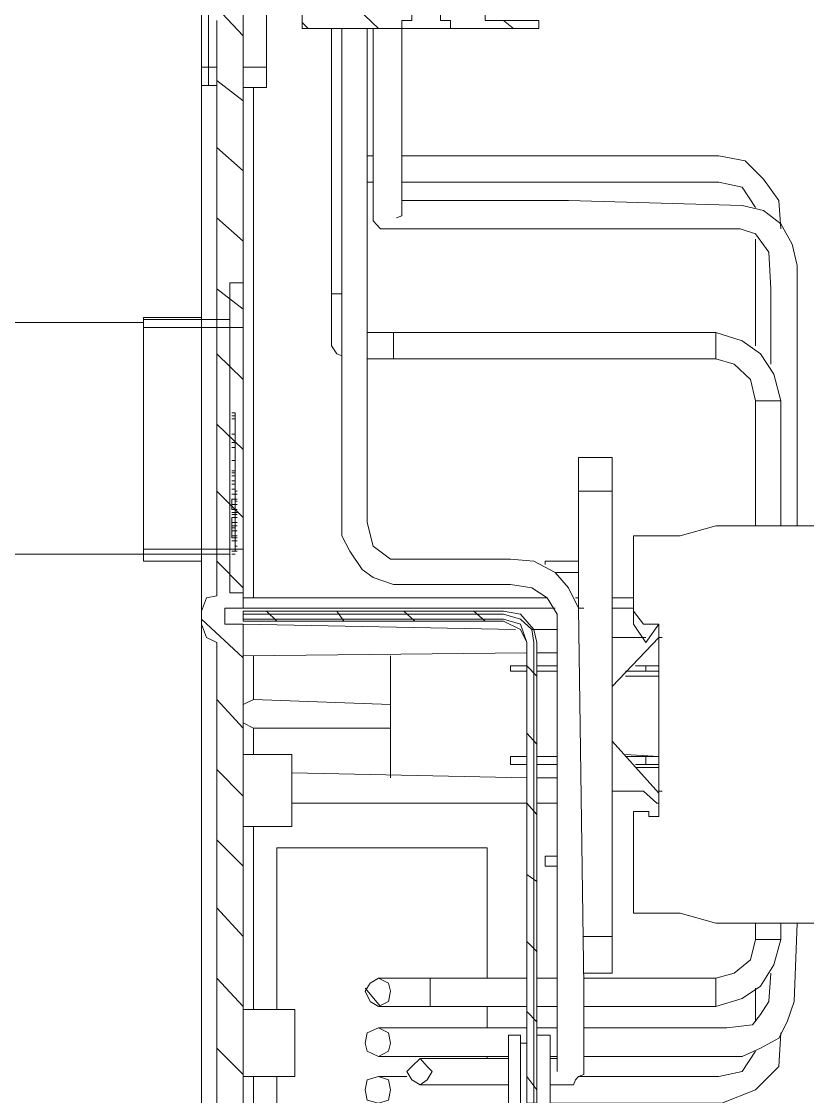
# Model space of a CAD drawing. Header units: millimetres. Extents: x 50 to 186, y -32 to 33.
# Drawn here: x 127.792 to 128.872, y -16.306 to -14.829 of the extents above; entities that cross this region are included whole.
import ezdxf

# ---------------------------------------------------------------- set-up
doc = ezdxf.new("R2010")
doc.units = ezdxf.units.MM
doc.layers.add('Prumada Eletrica', color=40, linetype='Continuous', lineweight=30)

msp = doc.modelspace()

# ---------------------------------------------------------------- linework, layer by layer
at = {"layer": 'Prumada Eletrica', "color": 7, "linetype": 'Continuous', "lineweight": 20, "true_color": 0x000007}
for points in [[(128.0969, -16.3217), (128.0969, -15.6569), (128.0718, -15.6569), (128.0718, -15.6345), (128.0969, -15.6345), (128.0969, -13.4221)], [(128.1779, -13.4318), (128.1779, -14.8384), (128.3148, -14.8384), (128.3148, -14.8272), (128.3288, -14.8272), (128.3288, -14.7336), (128.3679, -14.7336), (128.3679, -14.8272), (128.3818, -14.8272), (128.3818, -14.8384), (128.5033, -14.8384), (128.5033, -14.8272), (128.4293, -14.8272), (128.4293, -14.6121), (128.5033, -14.6121), (128.5033, -14.5981), (128.4293, -14.5981), (128.4293, -14.5451)], [(128.2827, -14.8384), (128.1779, -14.7378), (128.1779, -14.7378)], [(128.0969, -14.8915), (128.129, -14.8915), (128.129, -14.7881)], [(128.0969, -14.8482), (128.0536, -14.8021), (128.0536, -14.8021)], [(128.0606, -14.8272), (128.0606, -15.6178), (128.0466, -15.6206), (128.0396, -15.6387), (128.0396, -15.6569), (128.0466, -15.675), (128.0606, -15.682), (128.0606, -16.3357)], [(128.4684, -14.8384), (128.4545, -14.8272), (128.4545, -14.8272)], [(128.1863, -14.8384), (128.1779, -14.83), (128.1779, -14.83)], [(128.2324, -15.2881), (128.2254, -15.2853), (128.2184, -15.2742), (128.2184, -14.8384)], [(128.5285, -16.2715), (128.5285, -15.6429), (128.5145, -15.6206), (128.4936, -15.6066), (128.4642, -15.6024), (128.3036, -15.6024), (128.2757, -15.5926), (128.2603, -15.5815), (128.2436, -15.5563), (128.2324, -15.5354), (128.2324, -14.8384)], [(128.2673, -14.8384), (128.2673, -15.5172), (128.2757, -15.5493), (128.2994, -15.5675), (128.4642, -15.5675), (128.4964, -15.5703), (128.5257, -15.5856), (128.5439, -15.6066), (128.5578, -15.6345), (128.5648, -16.1541), (128.5648, -16.2756), (128.5578, -16.2784), (128.5536, -16.2826), (128.5508, -16.2896), (128.5187, -16.2896)], [(128.2757, -15.0954), (128.2757, -14.8384), (128.2757, -14.8384)], [(128.3148, -14.8384), (128.3148, -15.0954), (128.3078, -15.0982)], [(128.3148, -14.8384), (128.3818, -14.8384), (128.3818, -14.8384)], [(128.0396, -14.8915), (128.0396, -14.9096), (128.0396, -14.9096)], [(128.0494, -14.8915), (128.0606, -14.8915), (128.0606, -14.8915)], [(128.0494, -14.9166), (128.0494, -14.8915), (128.0494, -14.8915)], [(128.129, -14.9194), (128.129, -14.8915), (128.129, -14.8915)], [(128.0396, -14.9096), (128.0396, -14.9166), (128.0494, -14.9166)], [(128.0396, -14.9096), (128.0396, -15.6387), (128.0396, -15.6387)], [(128.0606, -14.9166), (128.0494, -14.9166), (128.0494, -14.9166)], [(128.0969, -14.9376), (128.0606, -14.9096), (128.0606, -14.9096)], [(128.129, -14.9194), (128.0969, -14.9194), (128.0969, -14.9194)], [(128.1109, -15.6206), (128.1109, -14.9194), (128.1109, -14.9194)], [(128.0969, -15.0339), (128.0606, -15.0018), (128.0606, -15.0018)], [(128.2673, -15.013), (128.2757, -15.013), (128.2757, -15.013)], [(128.3148, -15.013), (128.7506, -15.013), (128.7869, -15.02), (128.812, -15.0451), (128.833, -15.0744), (128.8358, -15.1135)], [(128.2757, -15.0493), (128.2673, -15.0493), (128.2673, -15.0493)], [(128.8009, -15.0842), (128.7827, -15.0563), (128.7506, -15.0493), (128.3148, -15.0493)], [(128.3148, -15.0744), (128.5439, -15.0744), (128.7827, -15.0814), (128.812, -15.0884), (128.8358, -15.1066), (128.8511, -15.1345), (128.8581, -15.1638), (128.8581, -15.5214)], [(128.8218, -15.2993), (128.8218, -15.196), (128.819, -15.1457), (128.8009, -15.1205), (128.7799, -15.1135), (128.2855, -15.1135), (128.2757, -15.1024), (128.2757, -15.0884)], [(128.0969, -15.1303), (128.0606, -15.0982), (128.0606, -15.0982)], [(128.8009, -15.2742), (128.8009, -15.1275), (128.8009, -15.1275)], [(127.96, -15.242), (127.6918, -15.242), (127.6597, -15.2351), (127.6318, -15.2057), (127.6248, -15.1708)], [(128.0969, -15.2239), (128.0606, -15.196), (128.0606, -15.196)], [(128.0787, -15.1876), (128.0787, -15.6136), (128.0787, -15.6136)], [(128.0787, -15.6136), (128.0969, -15.6136), (128.0969, -15.1876), (128.0787, -15.1876)], [(128.2324, -15.2029), (128.2184, -15.2029), (128.2184, -15.2029)], [(127.96, -15.2351), (128.0396, -15.2351), (128.0396, -15.2351)], [(127.96, -15.2351), (127.96, -15.5703), (127.96, -15.5703)], [(128.0787, -15.2379), (127.96, -15.2379), (127.96, -15.2379)], [(128.0396, -15.2351), (128.0396, -15.5703), (128.0396, -15.5703)], [(127.96, -15.249), (128.0969, -15.249), (128.0969, -15.249)], [(128.2673, -15.256), (128.3036, -15.256), (128.3036, -15.256)], [(128.3036, -15.256), (128.7464, -15.256), (128.7464, -15.256)], [(128.3036, -15.256), (128.3036, -15.2923), (128.3036, -15.2923)], [(128.8358, -15.3496), (128.826, -15.3133), (128.8078, -15.2853), (128.7827, -15.2672), (128.7464, -15.256)], [(128.7464, -15.256), (128.7464, -15.2923), (128.7464, -15.2923)], [(128.0969, -15.3203), (128.0606, -15.2853), (128.0606, -15.2853)], [(128.3036, -15.2923), (128.2673, -15.2923), (128.2673, -15.2923)], [(128.7464, -15.2923), (128.3036, -15.2923), (128.3036, -15.2923)], [(128.8009, -15.5214), (128.8009, -15.3496), (128.7939, -15.3203), (128.7715, -15.2993), (128.7464, -15.2923)], [(128.8358, -15.3496), (128.8009, -15.3496), (128.8009, -15.3496)], [(128.8358, -15.3496), (128.8358, -15.5214), (128.8358, -15.5214)], [(128.0815, -15.3664), (128.0857, -15.3664), (128.0857, -15.3845), (128.0857, -15.5382), (128.0857, -15.5563), (128.0815, -15.5563)], [(128.0857, -15.3705), (128.0815, -15.3705), (128.0815, -15.3705)], [(128.0857, -15.3747), (128.0815, -15.3747), (128.0815, -15.3747)], [(128.0969, -15.4166), (128.0606, -15.3817), (128.0606, -15.3817)], [(128.0815, -15.3957), (128.0857, -15.3957), (128.0857, -15.3957)], [(128.0857, -15.4069), (128.0815, -15.4069), (128.0815, -15.4069)], [(128.0815, -15.4069), (128.0857, -15.4069), (128.0857, -15.4069)], [(128.0857, -15.4138), (128.0815, -15.4138), (128.0815, -15.4138)], [(128.0857, -15.4138), (128.0815, -15.4138), (128.0815, -15.4138)], [(128.0857, -15.4138), (128.0815, -15.4138), (128.0815, -15.4138)], [(128.0857, -15.4138), (128.0815, -15.4138), (128.0815, -15.4138)], [(128.0857, -15.432), (128.0815, -15.432), (128.0815, -15.432)], [(128.6039, -15.4739), (128.6039, -15.4278), (128.5578, -15.4278), (128.5578, -15.4739)], [(128.0857, -15.446), (128.0815, -15.446), (128.0815, -15.446)], [(128.0857, -15.446), (128.0815, -15.446), (128.0815, -15.446)], [(128.0857, -15.4488), (128.0815, -15.4488), (128.0815, -15.4488)], [(128.0857, -15.4488), (128.0815, -15.4488), (128.0815, -15.4488)], [(128.0857, -15.4488), (128.0815, -15.4488), (128.0815, -15.4488)], [(128.0815, -15.4488), (128.0857, -15.4488), (128.0857, -15.4488)], [(128.0857, -15.453), (128.0815, -15.453), (128.0815, -15.453)], [(128.0857, -15.4599), (128.0815, -15.4599), (128.0815, -15.4599)], [(128.0857, -15.4641), (128.0815, -15.4641), (128.0815, -15.4641)], [(128.0857, -15.4641), (128.0815, -15.4641), (128.0815, -15.4641)], [(128.0857, -15.4641), (128.0815, -15.4641), (128.0815, -15.4641)], [(128.0815, -15.4641), (128.0857, -15.4641), (128.0857, -15.4641)], [(128.0969, -15.5102), (128.0606, -15.4739), (128.0606, -15.4739)], [(128.0857, -15.4711), (128.0815, -15.4711), (128.0815, -15.4711)], [(128.0857, -15.4781), (128.0815, -15.4781), (128.0815, -15.4781)], [(128.0857, -15.4781), (128.0815, -15.4781), (128.0815, -15.4781)], [(128.0857, -15.4739), (128.0885, -15.4739), (128.0885, -15.4739)], [(128.0857, -15.4739), (128.0885, -15.4739), (128.0885, -15.4739)], [(128.0857, -15.4739), (128.0885, -15.4739), (128.0885, -15.4739)], [(128.0857, -15.4739), (128.0885, -15.4739), (128.0885, -15.4739)], [(128.0857, -15.4781), (128.0885, -15.4781), (128.0885, -15.4781)], [(128.0857, -15.4781), (128.0885, -15.4781), (128.0885, -15.4781)], [(128.5648, -16.0857), (128.6039, -16.0857), (128.6039, -15.4739), (128.5578, -15.4739), (128.5578, -15.6387)], [(128.0857, -15.4851), (128.0815, -15.4851), (128.0815, -15.4851)], [(128.0815, -15.499), (128.0815, -15.4851), (128.0857, -15.4851)], [(128.0857, -15.4921), (128.0815, -15.4921), (128.0815, -15.4921)], [(128.0857, -15.4851), (128.0885, -15.4851), (128.0885, -15.4851)], [(128.0857, -15.4851), (128.0885, -15.4851), (128.0885, -15.4851)], [(128.0857, -15.4851), (128.0885, -15.4851), (128.0885, -15.4851)], [(128.0857, -15.4851), (128.0885, -15.4851), (128.0885, -15.4851)], [(128.0857, -15.4879), (128.0885, -15.4879), (128.0885, -15.4879)], [(128.0857, -15.4879), (128.0885, -15.4879), (128.0885, -15.4879)], [(128.0857, -15.4879), (128.0885, -15.4879), (128.0885, -15.4879)], [(128.0857, -15.4879), (128.0885, -15.4879), (128.0885, -15.4879)], [(128.0857, -15.4879), (128.0885, -15.4879), (128.0885, -15.4879)], [(128.0857, -15.4879), (128.0885, -15.4879), (128.0885, -15.4879)], [(128.0857, -15.4921), (128.0885, -15.4921), (128.0885, -15.4921)], [(128.0857, -15.4921), (128.0885, -15.4921), (128.0885, -15.4921)], [(128.0857, -15.4921), (128.0885, -15.4921), (128.0885, -15.4921)], [(128.0857, -15.4921), (128.0885, -15.4921), (128.0885, -15.4921)], [(128.0857, -15.4921), (128.0885, -15.4921), (128.0885, -15.4921)], [(128.0857, -15.4921), (128.0885, -15.4921), (128.0885, -15.4921)], [(128.0857, -15.4921), (128.0885, -15.4921), (128.0885, -15.4921)], [(128.0857, -15.4921), (128.0885, -15.4921), (128.0885, -15.4921)], [(128.0857, -15.499), (128.0815, -15.499), (128.0815, -15.499)], [(128.0857, -15.5032), (128.0815, -15.5032), (128.0815, -15.5032)], [(128.0857, -15.506), (128.0815, -15.506), (128.0815, -15.506)], [(128.0857, -15.506), (128.0815, -15.506), (128.0815, -15.506)], [(128.0857, -15.506), (128.0815, -15.506), (128.0815, -15.506)], [(128.0857, -15.506), (128.0815, -15.506), (128.0815, -15.506)], [(128.0857, -15.506), (128.0815, -15.506), (128.0815, -15.506)], [(128.0857, -15.506), (128.0815, -15.506), (128.0815, -15.506)], [(128.0857, -15.506), (128.0815, -15.506), (128.0815, -15.506)], [(128.0857, -15.499), (128.0885, -15.499), (128.0885, -15.499)], [(128.0857, -15.499), (128.0885, -15.499), (128.0885, -15.499)], [(128.0857, -15.499), (128.0885, -15.499), (128.0885, -15.499)], [(128.0857, -15.499), (128.0885, -15.499), (128.0885, -15.499)], [(128.0857, -15.499), (128.0885, -15.499), (128.0885, -15.499)], [(128.0857, -15.499), (128.0885, -15.499), (128.0885, -15.499)], [(128.0857, -15.499), (128.0885, -15.499), (128.0885, -15.499)], [(128.0857, -15.506), (128.0857, -15.5032), (128.0857, -15.5032)], [(128.0857, -15.5032), (128.0885, -15.5032), (128.0885, -15.5032)], [(128.0857, -15.5032), (128.0885, -15.5032), (128.0885, -15.5032)], [(128.0857, -15.5032), (128.0885, -15.5032), (128.0885, -15.5032)], [(128.0857, -15.5032), (128.0885, -15.5032), (128.0885, -15.5032)], [(128.0857, -15.506), (128.0857, -15.5172), (128.0857, -15.5172)], [(128.0857, -15.506), (128.0885, -15.506), (128.0885, -15.506)], [(128.0857, -15.506), (128.0885, -15.506), (128.0885, -15.506)], [(128.0857, -15.506), (128.0885, -15.506), (128.0885, -15.506)], [(128.0857, -15.5102), (128.0815, -15.5102), (128.0815, -15.5102)], [(128.0857, -15.5102), (128.0815, -15.5102), (128.0815, -15.5102)], [(128.0815, -15.5382), (128.0815, -15.5102), (128.0815, -15.5102)], [(128.0857, -15.5172), (128.0815, -15.5172), (128.0815, -15.5172)], [(128.0857, -15.5214), (128.0815, -15.5214), (128.0815, -15.5214)], [(128.0857, -15.5214), (128.0815, -15.5214), (128.0815, -15.5214)], [(128.0857, -15.5102), (128.0885, -15.5102), (128.0885, -15.5102)], [(128.0857, -15.5102), (128.0885, -15.5102), (128.0885, -15.5102)], [(128.0857, -15.5102), (128.0885, -15.5102), (128.0885, -15.5102)], [(128.0857, -15.5102), (128.0885, -15.5102), (128.0885, -15.5102)], [(128.0857, -15.5102), (128.0885, -15.5102), (128.0885, -15.5102)], [(128.0885, -15.5172), (128.0857, -15.5172), (128.0857, -15.5214)], [(128.0857, -15.5172), (128.0885, -15.5172), (128.0885, -15.5172)], [(128.0857, -15.5214), (128.0857, -15.5242), (128.0857, -15.5242)], [(128.0857, -15.5214), (128.0885, -15.5214), (128.0885, -15.5214)], [(128.0857, -15.5214), (128.0885, -15.5214), (128.0885, -15.5214)], [(128.0857, -15.5242), (128.0815, -15.5242), (128.0815, -15.5242)], [(128.0857, -15.5242), (128.0815, -15.5242), (128.0815, -15.5242)], [(128.0857, -15.5284), (128.0815, -15.5284), (128.0815, -15.5284)], [(128.0857, -15.5284), (128.0815, -15.5284), (128.0815, -15.5284)], [(128.0857, -15.5354), (128.0815, -15.5354), (128.0815, -15.5354)], [(128.0857, -15.5423), (128.0815, -15.5423), (128.0857, -15.5423), (128.0857, -15.5382)], [(128.0857, -15.5382), (128.0815, -15.5382), (128.0815, -15.5382)], [(128.0815, -15.5382), (128.0857, -15.5382), (128.0857, -15.5382)], [(128.0857, -15.5242), (128.0857, -15.5284), (128.0857, -15.5284)], [(128.0857, -15.5284), (128.0885, -15.5284), (128.0885, -15.5284)], [(128.0857, -15.5284), (128.0885, -15.5284), (128.0885, -15.5284)], [(128.0857, -15.5284), (128.0857, -15.5354), (128.0857, -15.5354)], [(128.0857, -15.5284), (128.0885, -15.5284), (128.0885, -15.5284)], [(128.0857, -15.5284), (128.0885, -15.5284), (128.0885, -15.5284)], [(128.0857, -15.5284), (128.0885, -15.5284), (128.0885, -15.5284)], [(128.0857, -15.5354), (128.0885, -15.5354), (128.0885, -15.5354)], [(128.0857, -15.5354), (128.0885, -15.5354), (128.0885, -15.5354)], [(128.0857, -15.5354), (128.0885, -15.5354), (128.0885, -15.5354)], [(128.0857, -15.5354), (128.0885, -15.5354), (128.0885, -15.5354)], [(128.0857, -15.5354), (128.0885, -15.5354), (128.0885, -15.5354)], [(128.0857, -15.5382), (128.0885, -15.5382), (128.0885, -15.5382)], [(128.0857, -15.5382), (128.0885, -15.5382), (128.0885, -15.5382)], [(128.0857, -15.5382), (128.0885, -15.5382), (128.0885, -15.5382)], [(128.0857, -15.5382), (128.0885, -15.5382), (128.0885, -15.5382)], [(128.0857, -15.5382), (128.0885, -15.5382), (128.0885, -15.5382)], [(128.0857, -15.5382), (128.0885, -15.5382), (128.0885, -15.5382)], [(128.0857, -15.5382), (128.0885, -15.5382), (128.0885, -15.5382)], [(128.0857, -15.5382), (128.0885, -15.5382), (128.0885, -15.5382)], [(128.0857, -15.5382), (128.0885, -15.5382), (128.0885, -15.5382)], [(128.0857, -15.5382), (128.0885, -15.5382), (128.0885, -15.5382)], [(128.0857, -15.5382), (128.0885, -15.5382), (128.0885, -15.5382)], [(127.96, -15.5535), (128.0969, -15.5535), (128.0969, -15.5535)], [(128.0857, -15.5423), (128.0815, -15.5423), (128.0857, -15.5423), (128.0815, -15.5423)], [(128.0857, -15.5423), (128.0815, -15.5423), (128.0815, -15.5423)], [(128.0857, -15.5423), (128.0815, -15.5423), (128.0815, -15.5423)], [(128.0857, -15.5423), (128.0815, -15.5423), (128.0815, -15.5423)], [(128.0857, -15.5423), (128.0815, -15.5423), (128.0815, -15.5423)], [(128.0857, -15.5423), (128.0815, -15.5423), (128.0815, -15.5423)], [(128.0815, -15.5535), (128.0857, -15.5535), (128.0857, -15.5535)], [(128.0857, -15.5423), (128.0885, -15.5423), (128.0885, -15.5423)], [(128.0857, -15.5423), (128.0885, -15.5423), (128.0885, -15.5423)], [(128.0885, -15.5423), (128.0857, -15.5423), (128.0857, -15.5535)], [(128.0857, -15.5423), (128.0885, -15.5423), (128.0885, -15.5423)], [(128.0857, -15.5423), (128.0885, -15.5423), (128.0885, -15.5423)], [(128.0857, -15.5423), (128.0885, -15.5423), (128.0885, -15.5423)], [(128.0857, -15.5423), (128.0885, -15.5423), (128.0885, -15.5423)], [(128.0857, -15.5423), (128.0885, -15.5423), (128.0885, -15.5423)], [(128.0857, -15.5493), (128.0885, -15.5493), (128.0885, -15.5493)], [(128.0857, -15.5493), (128.0885, -15.5493), (128.0885, -15.5493)], [(128.0857, -15.5493), (128.0885, -15.5493), (128.0885, -15.5493)], [(128.0857, -15.5493), (128.0885, -15.5493), (128.0885, -15.5493)], [(128.0857, -15.5493), (128.0885, -15.5493), (128.0885, -15.5493)], [(128.0857, -15.5493), (128.0885, -15.5493), (128.0885, -15.5493)], [(128.0857, -15.5493), (128.0885, -15.5493), (128.0885, -15.5493)], [(128.0857, -15.5493), (128.0885, -15.5493), (128.0885, -15.5493)], [(128.0857, -15.5493), (128.0885, -15.5493), (128.0885, -15.5493)], [(128.0857, -15.5493), (128.0885, -15.5493), (128.0885, -15.5493)], [(128.0857, -15.5493), (128.0885, -15.5493), (128.0885, -15.5493)], [(128.0857, -15.5493), (128.0885, -15.5493), (128.0885, -15.5493)], [(128.0857, -15.5493), (128.0885, -15.5493), (128.0885, -15.5493)], [(128.0857, -15.5493), (128.0885, -15.5493), (128.0885, -15.5493)], [(128.0857, -15.5535), (128.0885, -15.5535), (128.0885, -15.5535)], [(128.0857, -15.5535), (128.0885, -15.5535), (128.0885, -15.5535)], [(128.0857, -15.5535), (128.0885, -15.5535), (128.0885, -15.5535)], [(128.0857, -15.5563), (128.0857, -15.5535), (128.0857, -15.5535)], [(128.0857, -15.5535), (128.0885, -15.5535), (128.0885, -15.5535)], [(128.0857, -15.5535), (128.0885, -15.5535), (128.0885, -15.5535)], [(128.0857, -15.5535), (128.0885, -15.5535), (128.0885, -15.5535)], [(128.0857, -15.5535), (128.0885, -15.5535), (128.0885, -15.5535)], [(127.96, -15.5605), (127.4809, -15.5605), (127.4809, -15.5605)], [(128.0787, -15.5605), (127.96, -15.5605), (127.96, -15.5605)], [(128.0815, -15.5605), (128.0857, -15.5605), (128.0857, -15.5605)], [(128.0857, -15.5563), (128.0885, -15.5563), (128.0885, -15.5563)], [(128.0857, -15.5563), (128.0885, -15.5563), (128.0885, -15.5563)], [(128.0857, -15.5563), (128.0885, -15.5563), (128.0885, -15.5563)], [(128.0857, -15.5563), (128.0885, -15.5563), (128.0885, -15.5563)], [(127.96, -15.5703), (128.0396, -15.5703), (128.0396, -15.5703)], [(128.0969, -15.6066), (128.0606, -15.5703), (128.0606, -15.5703)], [(128.5117, -15.5703), (128.5117, -15.5745), (128.5117, -15.5745)], [(128.5117, -15.5703), (128.5578, -15.5703), (128.5578, -15.5703)], [(128.5257, -15.5856), (128.5578, -15.5856), (128.5578, -15.5856)], [(128.5145, -15.6206), (128.0969, -15.6206), (128.0969, -15.6206)], [(128.5578, -15.6206), (128.5536, -15.6206), (128.5536, -15.6206)], [(128.6332, -15.6206), (128.6039, -15.6206), (128.6039, -15.6206)], [(128.5257, -15.6345), (128.0969, -15.6345), (128.0969, -15.6345)], [(128.143, -15.6527), (128.129, -15.6387), (128.129, -15.6387)], [(128.2352, -15.6527), (128.2254, -15.6387), (128.2254, -15.6387)], [(128.3329, -15.6527), (128.3176, -15.6387), (128.3176, -15.6387)], [(128.4293, -15.6527), (128.414, -15.6387), (128.414, -15.6387)], [(128.5578, -15.6345), (128.5648, -15.6345), (128.5648, -15.6345)], [(128.6332, -15.6345), (128.6039, -15.6345), (128.6039, -15.6345)], [(128.6332, -15.6387), (128.6332, -15.6569), (128.65, -15.682), (128.6682, -15.6569)], [(128.0969, -15.703), (128.0396, -15.6499), (128.0396, -15.6499)], [(128.0396, -15.6569), (128.0396, -16.6612), (128.0396, -16.6612)], [(128.4964, -16.3148), (128.4964, -15.682), (128.4936, -15.6639), (128.4782, -15.6499), (128.4545, -15.6429), (128.0969, -15.6429)], [(128.0969, -15.6499), (128.4545, -15.6499), (128.4545, -15.6499)], [(128.4712, -15.6639), (128.0969, -15.6569), (128.0969, -15.6569)], [(128.4866, -16.3148), (128.4866, -15.682), (128.4782, -15.6569), (128.4545, -15.6499)], [(128.5285, -15.6639), (128.4936, -15.6639), (128.4936, -15.6639)], [(128.6682, -15.675), (128.6039, -15.7421), (128.6039, -15.7421)], [(128.6039, -15.675), (128.6472, -15.675), (128.6472, -15.675)], [(128.6039, -15.675), (128.6472, -15.675), (128.6472, -15.675)], [(128.6472, -15.675), (128.65, -15.675), (128.65, -15.675)], [(128.6682, -15.675), (128.6724, -15.675), (128.6724, -15.675)], [(128.4866, -15.696), (128.0969, -15.7002), (128.0969, -15.7002)], [(128.1109, -15.7602), (128.1109, -15.7002), (128.1109, -15.7002)], [(128.2994, -15.7002), (128.2994, -15.8678), (128.2994, -15.8678)], [(128.5285, -15.696), (128.5006, -15.696), (128.5006, -15.696)], [(128.4866, -15.7141), (128.4642, -15.7141), (128.4642, -15.7211), (128.4866, -15.7211)], [(128.5006, -15.7281), (128.4866, -15.7141), (128.4866, -15.7141)], [(128.5285, -15.7141), (128.5006, -15.7141), (128.5006, -15.7141)], [(128.65, -15.7141), (128.65, -15.7211), (128.65, -15.7211)], [(128.5006, -15.7211), (128.5285, -15.7211), (128.5285, -15.7211)], [(128.65, -15.7211), (128.6221, -15.7211), (128.6221, -15.7211)], [(128.6682, -15.7281), (128.6221, -15.7281), (128.6221, -15.7281)], [(128.65, -15.7211), (128.6682, -15.7211), (128.6682, -15.7211)], [(128.0969, -15.7994), (128.0606, -15.7602), (128.0606, -15.7602)], [(128.0969, -15.7924), (128.1109, -15.7994), (128.2994, -15.7994), (128.2994, -15.7672), (128.1109, -15.7602), (128.0969, -15.7672)], [(128.1109, -15.8357), (128.1109, -15.7994), (128.1109, -15.7994)], [(128.5006, -15.8217), (128.4866, -15.8063), (128.4866, -15.8063)], [(128.6039, -15.8175), (128.6682, -15.8887), (128.6682, -15.8887)], [(128.0969, -15.8357), (128.1639, -15.8357), (128.1639, -15.8357)], [(128.1639, -15.9348), (128.1639, -15.8357), (128.1639, -15.8357)], [(128.4866, -15.8385), (128.4642, -15.8385), (128.4642, -15.8496), (128.4866, -15.8496)], [(128.5285, -15.8385), (128.5006, -15.8385), (128.5006, -15.8385)], [(128.6221, -15.8385), (128.6682, -15.8385), (128.6221, -15.8357)], [(128.65, -15.8385), (128.65, -15.8496), (128.65, -15.8496)], [(128.0969, -15.8929), (128.0606, -15.8566), (128.0606, -15.8566)], [(128.4866, -15.8678), (128.1639, -15.8608), (128.1639, -15.8608)], [(128.5006, -15.8496), (128.5285, -15.8496), (128.5285, -15.8496)], [(128.65, -15.8496), (128.636, -15.8496), (128.636, -15.8496)], [(128.6682, -15.8538), (128.636, -15.8538), (128.636, -15.8538)], [(128.65, -15.8496), (128.6682, -15.8496), (128.6682, -15.8496)], [(128.5285, -15.8678), (128.5006, -15.8678), (128.5006, -15.8678)], [(128.6472, -15.886), (128.6039, -15.886), (128.6039, -15.886)], [(128.6039, -15.886), (128.6472, -15.886), (128.6472, -15.886)], [(128.6472, -15.886), (128.6654, -15.9027), (128.6682, -15.9027)], [(128.6682, -15.886), (128.6724, -15.886), (128.6724, -15.886)], [(128.4866, -15.9027), (128.1639, -15.9027), (128.1639, -15.9027)], [(128.5006, -15.9181), (128.4866, -15.9027), (128.4866, -15.9027)], [(128.5285, -15.9027), (128.5006, -15.9027), (128.5006, -15.9027)], [(128.1639, -15.9348), (128.0969, -15.9348), (128.0969, -15.9348)], [(128.1109, -16.1863), (128.1109, -15.9348), (128.1109, -15.9348)], [(128.0969, -15.9893), (128.0606, -15.953), (128.0606, -15.953)], [(128.143, -15.9642), (128.143, -16.1863), (128.143, -16.1863)], [(128.4321, -15.9642), (128.143, -15.9642), (128.143, -15.9642)], [(128.4321, -16.143), (128.4321, -15.9642), (128.4321, -15.9642)], [(128.4321, -16.143), (128.4321, -15.9642), (128.4321, -15.9642)], [(128.5285, -15.9753), (128.5117, -15.9753), (128.5117, -15.9893), (128.5285, -15.9893)], [(128.5006, -16.0103), (128.4866, -16.0005), (128.4866, -16.0005)], [(128.0969, -16.0857), (128.0606, -16.0466), (128.0606, -16.0466)], [(128.8581, -16.0675), (128.8539, -16.1751), (128.8442, -16.203), (128.833, -16.2254), (128.8078, -16.2393), (128.7827, -16.2505), (128.5648, -16.2505)], [(128.8009, -16.0899), (128.8009, -16.0675), (128.8009, -16.0675)], [(128.8358, -16.0675), (128.8358, -16.0899), (128.8358, -16.0899)], [(128.5006, -16.1066), (128.4866, -16.0927), (128.4866, -16.0927)], [(128.5648, -16.136), (128.6039, -16.136), (128.6039, -16.0857)], [(128.7464, -16.143), (128.7715, -16.136), (128.7939, -16.1178), (128.8009, -16.0899)], [(128.7464, -16.1821), (128.7827, -16.1709), (128.8078, -16.1541), (128.826, -16.1248), (128.8358, -16.0899)], [(128.8358, -16.0899), (128.8009, -16.0899), (128.8009, -16.0899)], [(128.0969, -16.1821), (128.0606, -16.143), (128.0606, -16.143)], [(128.2827, -16.143), (128.3539, -16.143), (128.3539, -16.143)], [(128.3539, -16.143), (128.4866, -16.143), (128.4866, -16.143)], [(128.3539, -16.1821), (128.3539, -16.143), (128.3539, -16.143)], [(128.5006, -16.143), (128.5285, -16.143), (128.5285, -16.143)], [(128.5648, -16.2114), (128.7617, -16.2114), (128.7967, -16.2072), (128.8078, -16.1932), (128.819, -16.1751), (128.8218, -16.136)], [(128.5648, -16.143), (128.7464, -16.143), (128.7464, -16.143)], [(128.7464, -16.1821), (128.7464, -16.143), (128.7464, -16.143)], [(128.2855, -16.1821), (128.2645, -16.1569), (128.2645, -16.1569)], [(128.8009, -16.203), (128.8009, -16.1569), (128.8009, -16.1569)], [(128.0969, -16.1863), (128.1681, -16.1863), (128.1681, -16.1863)], [(128.1681, -16.2784), (128.1681, -16.1863), (128.1681, -16.1863)], [(128.3539, -16.1821), (128.2827, -16.1821), (128.2827, -16.1821)], [(128.4866, -16.1821), (128.3539, -16.1821), (128.3539, -16.1821)], [(128.4321, -16.2114), (128.4321, -16.1821), (128.4321, -16.1821)], [(128.4321, -16.2114), (128.4321, -16.1821), (128.4321, -16.1821)], [(128.5285, -16.1821), (128.5006, -16.1821), (128.5006, -16.1821)], [(128.7464, -16.1821), (128.5648, -16.1821), (128.5648, -16.1821)], [(128.5006, -16.203), (128.4866, -16.189), (128.4866, -16.189)], [(128.2827, -16.2114), (128.4866, -16.2114), (128.4866, -16.2114)], [(128.5006, -16.2114), (128.5285, -16.2114), (128.5285, -16.2114)], [(128.4614, -16.2212), (128.4782, -16.2212), (128.4782, -16.2212)], [(128.4614, -16.3217), (128.4614, -16.2212), (128.4614, -16.2212)], [(128.4782, -16.3217), (128.4782, -16.2212), (128.4782, -16.2212)], [(128.4782, -16.2323), (128.4866, -16.2323), (128.4866, -16.2323)], [(128.5006, -16.2212), (128.5187, -16.2212), (128.5187, -16.2212)], [(128.8358, -16.2184), (128.833, -16.2645), (128.8009, -16.2966), (128.7548, -16.3148), (128.5187, -16.3148)], [(128.5187, -16.3217), (128.5187, -16.2212), (128.5187, -16.2212)], [(128.0969, -16.2756), (128.0606, -16.2393), (128.0606, -16.2393)], [(128.5578, -16.2784), (128.7506, -16.2784), (128.7827, -16.2715), (128.8009, -16.2435)], [(128.4614, -16.2505), (128.2827, -16.2505), (128.2827, -16.2505)], [(128.3399, -16.2533), (128.4614, -16.2533), (128.4614, -16.2533)], [(128.4321, -16.2533), (128.4321, -16.2505), (128.4321, -16.2505)], [(128.4321, -16.2533), (128.4321, -16.2505), (128.4321, -16.2505)], [(128.5285, -16.2505), (128.5187, -16.2505), (128.5187, -16.2505)], [(128.5187, -16.2533), (128.5285, -16.2533), (128.5285, -16.2533)], [(128.1681, -16.2784), (128.0969, -16.2784), (128.0969, -16.2784)], [(128.1109, -16.3217), (128.1109, -16.2784), (128.1109, -16.2784)], [(128.143, -16.2784), (128.143, -16.3217), (128.143, -16.3217)], [(128.2827, -16.2784), (128.3218, -16.2784), (128.3218, -16.2784)], [(128.4614, -16.2896), (128.3399, -16.2896), (128.3399, -16.2896)], [(128.5006, -16.2966), (128.4866, -16.2784), (128.4866, -16.2784)]]:
    msp.add_lwpolyline(points, dxfattribs=at)
for points in [[(128.0396, -14.8915), (128.0494, -14.8915), (128.0494, -13.7), (128.0396, -13.7)], [(128.0857, -15.4921), (128.0815, -15.4921)], [(128.0815, -15.499), (128.0857, -15.499)], [(128.0857, -15.506), (128.0815, -15.506)], [(128.0857, -15.506), (128.0815, -15.506)], [(128.0815, -15.5102), (128.0857, -15.5102)], [(128.0857, -15.5172), (128.0815, -15.5172)], [(128.0857, -15.5172), (128.0815, -15.5172)], [(128.0857, -15.5214), (128.0815, -15.5214)], [(128.6682, -15.6569), (128.6682, -15.9209), (128.6542, -15.9209), (128.6542, -15.9139), (128.6332, -15.9139), (128.6332, -16.0536), (128.6975, -16.0536), (128.7464, -16.0675), (128.9336, -16.0675), (128.9336, -15.953), (129.0942, -15.953), (129.0942, -15.6345), (128.9336, -15.6345), (128.9336, -15.5214), (128.7464, -15.5214), (128.6975, -15.5354), (128.6332, -15.5354), (128.6332, -15.6387), (128.6472, -15.6569)], [(128.0857, -15.5242), (128.0815, -15.5242)], [(128.0857, -15.5284), (128.0815, -15.5284), (128.0857, -15.5284), (128.0815, -15.5284)], [(128.0857, -15.5423), (128.0815, -15.5423)], [(128.4545, -15.6527), (128.0969, -15.6527), (128.0969, -15.6387), (128.4545, -15.6387), (128.4782, -15.6429), (128.4964, -15.6639), (128.5006, -15.682), (128.5006, -16.3148), (128.4866, -16.3148), (128.4866, -15.682), (128.4782, -15.6639)], [(128.636, -15.7141), (128.6682, -15.7141)], [(128.2994, -16.1611), (128.2966, -16.1499), (128.2827, -16.143), (128.2715, -16.1499), (128.2645, -16.1611), (128.2715, -16.1751), (128.2827, -16.1821), (128.2966, -16.1751)], [(128.2827, -16.2505), (128.2966, -16.2435), (128.2994, -16.2323), (128.2966, -16.2184), (128.2827, -16.2114), (128.2673, -16.2184), (128.2645, -16.2323), (128.2673, -16.2435)], [(128.3399, -16.2896), (128.3497, -16.2826), (128.3567, -16.2715), (128.3497, -16.2645), (128.3399, -16.2533), (128.3288, -16.2645), (128.3218, -16.2715), (128.3288, -16.2826)], [(128.2827, -16.3148), (128.2966, -16.3106), (128.2994, -16.2966), (128.2966, -16.2826), (128.2827, -16.2784), (128.2673, -16.2826), (128.2645, -16.2966), (128.2673, -16.3106)]]:
    msp.add_lwpolyline(points, close=True, dxfattribs=at)

doc.saveas('drawing.dxf')
